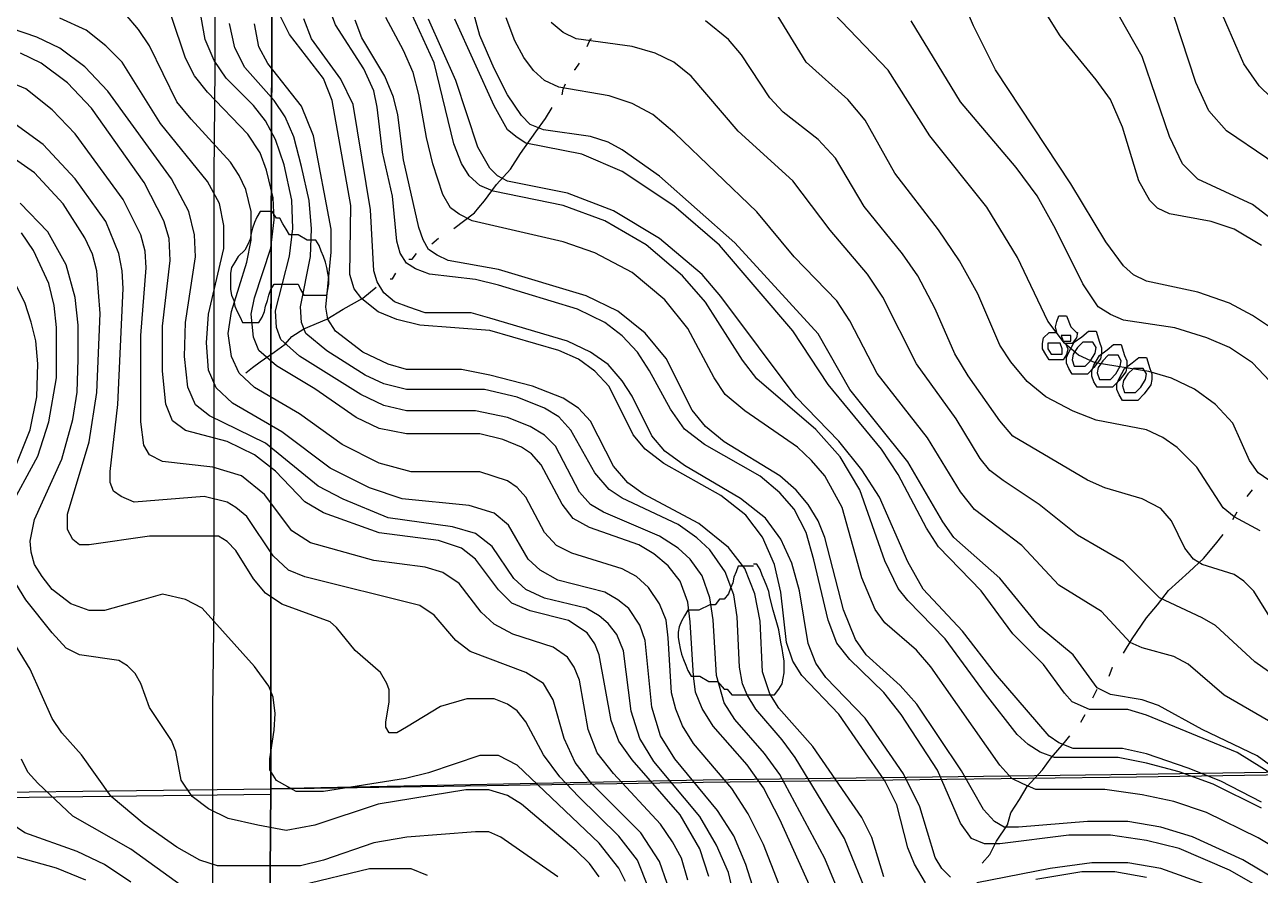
# Model space of a CAD drawing. Extents: x -0.49 to 6.91, y -0.57 to 8.11.
# Drawn here: x 0.709 to 1.304, y 0.569 to 0.978 of the extents above; entities that cross this region are included whole.
import ezdxf

# ---------------------------------------------------------------- set-up
doc = ezdxf.new("R2010")
doc.units = 0
for name, color, linetype in [('Elevations', 7, 'CONTINUOUS'), ('Grid', 7, 'CONTINUOUS'), ('topo', 7, 'CONTINUOUS'), ('topo_grid', 7, 'CONTINUOUS'), ('water', 7, 'CONTINUOUS'), ('white', 7, 'CONTINUOUS')]:
    doc.layers.add(name, color=color, linetype=linetype)

msp = doc.modelspace()

# ---------------------------------------------------------------- linework, layer by layer
at = {"layer": 'Elevations', "color": 1}
for points in [[(1.213052, 0.832746), (1.215687, 0.8301), (1.216214, 0.8301), (1.215687, 0.827454), (1.213578, 0.824808), (1.211996, 0.824808), (1.210414, 0.824808), (1.21147, 0.822162), (1.210943, 0.819516), (1.209361, 0.816871), (1.207779, 0.816871), (1.205143, 0.816871), (1.202508, 0.816871), (1.200926, 0.819516), (1.199344, 0.822162), (1.199344, 0.824808), (1.199873, 0.827454), (1.202508, 0.8301), (1.20409, 0.8301), (1.206199, 0.8301), (1.205673, 0.832746), (1.206199, 0.835391), (1.207252, 0.838037), (1.208834, 0.838037), (1.210943, 0.838037)], [(1.208306, 0.828539), (1.209362, 0.825893), (1.21147, 0.825893), (1.213053, 0.825893), (1.213053, 0.828539), (1.211997, 0.828539), (1.209888, 0.828539)], [(1.22676, 0.825364), (1.227813, 0.822718), (1.227813, 0.820072), (1.227286, 0.817426), (1.224123, 0.813193), (1.220959, 0.810018), (1.21727, 0.810018), (1.213578, 0.810018), (1.211996, 0.812664), (1.210943, 0.81531), (1.210943, 0.817955), (1.211996, 0.820601), (1.214631, 0.825364), (1.218322, 0.82801), (1.221485, 0.830655), (1.225176, 0.830655)], [(1.203561, 0.819569), (1.205143, 0.819569), (1.206725, 0.819569), (1.207778, 0.819569), (1.208834, 0.819569), (1.208834, 0.822215), (1.207778, 0.824861), (1.204616, 0.824861), (1.203034, 0.824861), (1.201978, 0.824861), (1.201978, 0.822215)], [(1.214633, 0.813775), (1.217271, 0.813775), (1.219906, 0.813775), (1.222541, 0.816421), (1.22465, 0.820125), (1.225177, 0.822771), (1.223594, 0.825417), (1.221486, 0.825417), (1.21885, 0.825417), (1.216215, 0.822771), (1.214107, 0.819596), (1.21358, 0.81695)], [(1.238887, 0.81904), (1.23994, 0.816394), (1.23994, 0.813749), (1.239414, 0.811103), (1.23625, 0.806869), (1.233087, 0.803694), (1.229396, 0.803694), (1.225706, 0.803694), (1.224124, 0.80634), (1.223068, 0.808986), (1.223068, 0.811632), (1.224124, 0.814278), (1.226759, 0.81904), (1.23045, 0.821686), (1.233613, 0.824332), (1.237304, 0.824332)], [(1.22676, 0.807451), (1.229395, 0.807451), (1.23203, 0.807451), (1.234668, 0.810097), (1.236777, 0.813801), (1.237304, 0.816447), (1.235721, 0.819093), (1.233613, 0.819093), (1.230977, 0.819093), (1.228342, 0.816447), (1.226233, 0.813272), (1.225707, 0.810626)], [(1.251013, 0.812717), (1.252069, 0.810071), (1.252069, 0.807425), (1.251542, 0.804779), (1.248378, 0.800546), (1.245215, 0.797371), (1.241524, 0.797371), (1.237833, 0.797371), (1.236251, 0.800017), (1.235198, 0.802663), (1.235198, 0.805308), (1.236251, 0.807954), (1.238889, 0.812717), (1.242579, 0.815363), (1.245742, 0.818008), (1.249434, 0.818008)], [(1.238887, 0.801128), (1.241522, 0.801128), (1.244158, 0.801128), (1.246793, 0.803774), (1.248902, 0.807478), (1.249428, 0.810124), (1.247846, 0.81277), (1.245737, 0.81277), (1.243102, 0.81277), (1.240464, 0.810124), (1.238355, 0.806949), (1.237829, 0.804303)]]:
    msp.add_lwpolyline(points, close=True, dxfattribs=at)
at = {"layer": 'Grid', "color": 1}
msp.add_lwpolyline([(0.827627, 0.610258), (0.827627, 0.817982), (0.828154, 1.026262), (0.82868, 1.233986), (0.82868, 1.442266), (1.036419, 1.444912), (1.244158, 1.447558), (1.451897, 1.450204), (1.659636, 1.45285), (1.660163, 1.245654), (1.660689, 1.038433), (1.661216, 0.830708), (1.661742, 0.623487), (1.452949, 0.620312), (1.244682, 0.617137), (1.035889, 0.614491)], close=True, dxfattribs=at)
for points in [[(0.006687, 1.43962), (0.207044, 1.43962), (0.414256, 1.43962), (0.621468, 1.43962), (0.828679, 1.43962), (0.828679, 1.23134), (0.828152, 1.023616), (0.827626, 0.815363), (0.827626, 0.607612), (0.620414, 0.604966), (0.41373, 0.604966), (0.207045, 0.60232), (0.006688, 0.60232)], [(0.823408, 0.000763), (0.82499, 0.139961), (0.825517, 0.348743), (0.827625, 0.610258), (1.035891, 0.613433), (1.244685, 0.616078), (1.452951, 0.619253), (1.661744, 0.622428), (1.665435, 0.414175), (1.669653, 0.20645), (1.671241, 0.000816)], [(0.006687, 0.604992), (0.207044, 0.604992), (0.413729, 0.607638), (0.620413, 0.607638), (0.827625, 0.610284), (0.825516, 0.34877), (0.82499, 0.139987), (0.823407, 0.00079)]]:
    msp.add_lwpolyline(points, dxfattribs=at)
at = {"layer": 'topo', "color": 2}
for points in [[(1.311648, 0.830894), (1.300576, 0.838302), (1.289504, 0.844123), (1.274213, 0.849414), (1.249433, 0.854706), (1.243106, 0.857881), (1.238361, 0.862114), (1.22992, 0.873756), (1.213049, 0.901696), (1.176669, 0.956544), (1.166124, 0.977711), (1.145561, 1.02568)], [(1.104437, 0.552816), (1.09442, 0.576629), (1.072803, 0.617216), (1.06542, 0.62727), (1.051185, 0.643674), (1.045912, 0.651612), (1.042222, 0.664841), (1.040639, 0.691723), (1.039057, 0.702306), (1.035366, 0.712889), (1.029566, 0.720827), (1.023767, 0.726119), (1.014804, 0.731939), (0.987914, 0.743581), (0.981587, 0.747285), (0.976315, 0.753106), (0.964715, 0.775331), (0.959443, 0.780623), (0.952589, 0.784856), (0.941517, 0.789089), (0.926222, 0.792264), (0.91515, 0.792264), (0.893006, 0.792264), (0.881933, 0.79491), (0.870861, 0.800202), (0.841335, 0.818723), (0.832372, 0.82666), (0.830263, 0.832481), (0.829737, 0.840419), (0.836591, 0.866877), (0.838173, 0.880106), (0.837646, 0.893864), (0.833956, 0.910798), (0.829739, 0.922969), (0.824993, 0.931964), (0.819194, 0.939373), (0.806012, 0.952602), (0.800213, 0.961069), (0.795994, 0.971123), (0.790722, 1.000121)], [(1.304795, 0.600944), (1.281597, 0.612586), (1.265252, 0.618407), (1.249435, 0.62264), (1.235726, 0.625286), (1.205142, 0.625286), (1.198287, 0.627932), (1.192488, 0.631636), (1.187215, 0.636398), (1.171925, 0.655978), (1.152417, 0.682436), (1.134491, 0.700957), (1.129746, 0.706778), (1.123419, 0.720007), (1.111292, 0.754297), (1.101802, 0.770172), (1.090202, 0.783401), (1.061731, 0.807743), (1.054877, 0.816738), (1.036946, 0.844705), (1.025874, 0.857405), (1.008475, 0.872221), (0.988439, 0.883863), (0.968404, 0.891271), (0.93466, 0.898151), (0.928333, 0.900796), (0.923061, 0.905559), (0.91937, 0.91138), (0.91568, 0.920905), (0.906189, 0.959931), (0.890372, 0.994724)], [(1.391792, 0.994829), (1.383884, 0.973663), (1.381775, 0.963079), (1.380719, 0.947204), (1.382828, 0.933446), (1.385992, 0.921804), (1.394955, 0.898521), (1.397064, 0.890584), (1.396537, 0.884234), (1.395482, 0.884234), (1.393373, 0.884234), (1.362793, 0.8927), (1.351721, 0.898521), (1.333267, 0.917042), (1.315341, 0.937679), (1.303741, 0.948792), (1.29636, 0.959375), (1.278961, 0.99946)], [(1.320616, 0.876349), (1.300581, 0.891695), (1.274219, 0.903866), (1.266837, 0.911274), (1.26051, 0.924503), (1.247329, 0.963), (1.232562, 0.988929)], [(1.401811, 0.987342), (1.394957, 0.966175), (1.392848, 0.955592), (1.392848, 0.941833), (1.396011, 0.928604), (1.411829, 0.891166), (1.427651, 0.843197), (1.428704, 0.835259), (1.428704, 0.827322), (1.427122, 0.819384), (1.424487, 0.816209), (1.422378, 0.816209), (1.41816, 0.819913), (1.402338, 0.840551), (1.391266, 0.851663), (1.379667, 0.859601), (1.360159, 0.867538), (1.351723, 0.87283), (1.319561, 0.903945), (1.307434, 0.913999), (1.287926, 0.927228), (1.27949, 0.936753), (1.273163, 0.950512), (1.259455, 0.992686)], [(1.083349, 0.536042), (1.064896, 0.583482), (1.057514, 0.598298), (1.049606, 0.610469), (1.031152, 0.632165), (1.02588, 0.640632), (1.022716, 0.648569), (1.020608, 0.656507), (1.019026, 0.682965), (1.01797, 0.691432), (1.014807, 0.699369), (1.009534, 0.707307), (1.003735, 0.712598), (0.996881, 0.716303), (0.972627, 0.723711), (0.965246, 0.727415), (0.959446, 0.733765), (0.950483, 0.750698), (0.946265, 0.755461), (0.94152, 0.758636), (0.928339, 0.762869), (0.895118, 0.762869), (0.879828, 0.767103), (0.861901, 0.776098), (0.841339, 0.790915), (0.819722, 0.803615), (0.81234, 0.810494), (0.80865, 0.818432), (0.807068, 0.829544), (0.80865, 0.840128), (0.816031, 0.86394), (0.81814, 0.874523), (0.81814, 0.888282), (0.815504, 0.898865), (0.81234, 0.905744), (0.808122, 0.912094), (0.789142, 0.932732), (0.782287, 0.941198), (0.769106, 0.968106), (0.763834, 0.976044), (0.757507, 0.983452)], [(1.094415, 0.547445), (1.072798, 0.595441), (1.064889, 0.610787), (1.056981, 0.621899), (1.040636, 0.64042), (1.035364, 0.648887), (1.0322, 0.656824), (1.031147, 0.664762), (1.029565, 0.690691), (1.028509, 0.700216), (1.024819, 0.71027), (1.019019, 0.717678), (1.012165, 0.723499), (1.004783, 0.727733), (0.981057, 0.736199), (0.973149, 0.740433), (0.967876, 0.747312), (0.957859, 0.766362), (0.953113, 0.771653), (0.948368, 0.774828), (0.939405, 0.778533), (0.928329, 0.781178), (0.917256, 0.781178), (0.893003, 0.781178), (0.879822, 0.783824), (0.86875, 0.789116), (0.848714, 0.802874), (0.830261, 0.813987), (0.821825, 0.821395), (0.81919, 0.827745), (0.818134, 0.838858), (0.819716, 0.846795), (0.827625, 0.870608), (0.829208, 0.884366), (0.828681, 0.894949), (0.825518, 0.908178), (0.822354, 0.916645), (0.816555, 0.925641), (0.797047, 0.945749), (0.79072, 0.953687), (0.786502, 0.962153), (0.779647, 0.982262)], [(1.142927, 0.564934), (1.137654, 0.57393), (1.134491, 0.581868), (1.129218, 0.602505), (1.123419, 0.614147), (1.101274, 0.646294), (1.083348, 0.664815), (1.07913, 0.671694), (1.075967, 0.68069), (1.073332, 0.705031), (1.070168, 0.71826), (1.064368, 0.73149), (1.05646, 0.742073), (1.044333, 0.751598), (1.016912, 0.766944), (1.007949, 0.773823), (1.002149, 0.780702), (0.99055, 0.803985), (0.983695, 0.811394), (0.975787, 0.817215), (0.966296, 0.821448), (0.93308, 0.830973), (0.899336, 0.833619), (0.888264, 0.836265), (0.879301, 0.839969), (0.871392, 0.846319), (0.867702, 0.851081), (0.865593, 0.85796), (0.86612, 0.891192), (0.857156, 0.941807), (0.852938, 0.95239), (0.836588, 0.973557), (0.831317, 0.98414)], [(1.31376, 0.557261), (1.289503, 0.57102), (1.26525, 0.581603), (1.249433, 0.585307), (1.232034, 0.587953), (1.211999, 0.587953), (1.178781, 0.58372), (1.171401, 0.58372), (1.165074, 0.586366), (1.159801, 0.593774), (1.148728, 0.619174), (1.131329, 0.646056), (1.122894, 0.656639), (1.106545, 0.672514), (1.100218, 0.680451), (1.096, 0.691564), (1.089146, 0.720562), (1.085455, 0.733791), (1.079656, 0.744904), (1.0728, 0.752841), (1.063311, 0.760779), (1.036421, 0.776125), (1.02693, 0.783533), (1.020077, 0.793058), (1.010059, 0.811579), (1.004259, 0.820575), (0.996878, 0.828512), (0.988442, 0.834862), (0.975261, 0.841212), (0.937299, 0.852854), (0.926227, 0.8555), (0.904079, 0.858146), (0.897224, 0.860791), (0.893006, 0.863437), (0.889843, 0.8682), (0.88826, 0.874021), (0.886152, 0.895716), (0.881407, 0.916883), (0.878771, 0.938579), (0.877189, 0.946516), (0.872444, 0.9571), (0.858735, 0.978266), (0.855572, 0.986733)], [(1.333267, 0.603855), (1.302687, 0.62608), (1.276321, 0.63878), (1.255231, 0.650421), (1.247322, 0.653067), (1.232032, 0.655713), (1.225705, 0.658888), (1.214106, 0.674763), (1.198288, 0.687992), (1.17878, 0.711805), (1.156636, 0.731384), (1.151364, 0.738792), (1.134492, 0.76779), (1.106543, 0.802583), (1.091253, 0.829465), (1.051182, 0.873227), (1.014803, 0.9054), (0.996876, 0.9181), (0.990022, 0.921804), (0.981586, 0.92445), (0.958915, 0.927625), (0.952588, 0.930271), (0.94837, 0.934504), (0.941515, 0.944559), (0.935189, 0.957259), (0.92833, 0.973134), (0.925171, 0.984246)], [(1.304273, 0.734453), (1.291619, 0.741332), (1.286347, 0.745565), (1.273693, 0.765145), (1.264202, 0.77467), (1.257348, 0.779432), (1.249439, 0.783136), (1.225186, 0.787899), (1.214114, 0.792132), (1.200933, 0.799011), (1.19197, 0.80642), (1.184061, 0.815945), (1.178784, 0.823882), (1.168239, 0.848753), (1.159276, 0.864628), (1.149258, 0.879445), (1.128169, 0.906855), (1.113933, 0.932255), (1.105497, 0.94231), (1.085462, 0.960301), (1.070172, 0.985172)], [(1.328526, 0.745063), (1.303218, 0.762525), (1.299, 0.768346), (1.291091, 0.786338), (1.282655, 0.795334), (1.272638, 0.802742), (1.261566, 0.808034), (1.250494, 0.811209), (1.224658, 0.815442), (1.216745, 0.819146), (1.209891, 0.824967), (1.201982, 0.83555), (1.18722, 0.866136), (1.172457, 0.890478), (1.14504, 0.924741), (1.125005, 0.956385), (1.098642, 0.983796)], [(1.304799, 0.871878), (1.291618, 0.879815), (1.280545, 0.883519), (1.26051, 0.887223), (1.25471, 0.889869), (1.25102, 0.893573), (1.245747, 0.903098), (1.237839, 0.929028), (1.232039, 0.942257), (1.225185, 0.951782), (1.207781, 0.972948), (1.201981, 0.982473)], [(1.055403, 0.538264), (1.048021, 0.569909), (1.042222, 0.583138), (1.034312, 0.596896), (1.012165, 0.623354), (1.00531, 0.634467), (1.001092, 0.647696), (0.997401, 0.676694), (0.994237, 0.684632), (0.99002, 0.689924), (0.985802, 0.693628), (0.979475, 0.697332), (0.959439, 0.702094), (0.950476, 0.706328), (0.944677, 0.711619), (0.934132, 0.726965), (0.926223, 0.733315), (0.91515, 0.73649), (0.884044, 0.740724), (0.862427, 0.749719), (0.850299, 0.756069), (0.824988, 0.776707), (0.798098, 0.789936), (0.791244, 0.795228), (0.787553, 0.803694), (0.785971, 0.818511), (0.786498, 0.834915), (0.791243, 0.866559), (0.790716, 0.877143), (0.788081, 0.888255), (0.779645, 0.90413), (0.749065, 0.946331), (0.737993, 0.957973), (0.725866, 0.966969), (0.714794, 0.97226), (0.702667, 0.976494)], [(1.068061, 0.536968), (1.056457, 0.573851), (1.050657, 0.587609), (1.042749, 0.59978), (1.022186, 0.624651), (1.015332, 0.635763), (1.011114, 0.649522), (1.007951, 0.681695), (1.005313, 0.689103), (1.000041, 0.697041), (0.994768, 0.701274), (0.988441, 0.704978), (0.96577, 0.710799), (0.957334, 0.715562), (0.951534, 0.720853), (0.942044, 0.737258), (0.93519, 0.743078), (0.923063, 0.746783), (0.890901, 0.749958), (0.875079, 0.755249), (0.856099, 0.764774), (0.8329, 0.782237), (0.809174, 0.795995), (0.801265, 0.803403), (0.797574, 0.81187), (0.796521, 0.825099), (0.797574, 0.838858), (0.804956, 0.870502), (0.804956, 0.881614), (0.802847, 0.892198), (0.797048, 0.902781), (0.774376, 0.930721), (0.755922, 0.960248), (0.748013, 0.968186), (0.738523, 0.975594), (0.725869, 0.981415)], [(1.116035, 0.556865), (1.103909, 0.586392), (1.080183, 0.625392), (1.073856, 0.633858), (1.061202, 0.648675), (1.056984, 0.655554), (1.054875, 0.660846), (1.053293, 0.668783), (1.05224, 0.693125), (1.050658, 0.703708), (1.04644, 0.714821), (1.039058, 0.725404), (1.032732, 0.731225), (1.023768, 0.737575), (0.996879, 0.750275), (0.990552, 0.754508), (0.983698, 0.762446), (0.972098, 0.783083), (0.966299, 0.789433), (0.95944, 0.793667), (0.946259, 0.798958), (0.930442, 0.802663), (0.915152, 0.802663), (0.893007, 0.802663), (0.881935, 0.805308), (0.872972, 0.809542), (0.854518, 0.821183), (0.844501, 0.82965), (0.842392, 0.834942), (0.841866, 0.84235), (0.846611, 0.866692), (0.847137, 0.879921), (0.846081, 0.893679), (0.842392, 0.910083), (0.838701, 0.924371), (0.834483, 0.933896), (0.829211, 0.941833), (0.814975, 0.957708), (0.81023, 0.967233), (0.807592, 0.978875)], [(1.12289, 0.567818), (1.11709, 0.586868), (1.112345, 0.596393), (1.088619, 0.630657), (1.072274, 0.649178), (1.068056, 0.656057), (1.064366, 0.66664), (1.06331, 0.690982), (1.060675, 0.704211), (1.05593, 0.716382), (1.048021, 0.726436), (1.033785, 0.738078), (1.006896, 0.752365), (0.999514, 0.757657), (0.99266, 0.765594), (0.981584, 0.78729), (0.975784, 0.79364), (0.968402, 0.798403), (0.95364, 0.804224), (0.933077, 0.809515), (0.919369, 0.812161), (0.893006, 0.812161), (0.884043, 0.814807), (0.871917, 0.820628), (0.858735, 0.830682), (0.855045, 0.836503), (0.85399, 0.842324), (0.856625, 0.868782), (0.856625, 0.879894), (0.84819, 0.924715), (0.84239, 0.939002), (0.826045, 0.95964), (0.821827, 0.967577), (0.819718, 0.97869)], [(1.155052, 0.567686), (1.150834, 0.571919), (1.147671, 0.577211), (1.140289, 0.601553), (1.132381, 0.617428), (1.113927, 0.644309), (1.094946, 0.663889), (1.090201, 0.670768), (1.08651, 0.680293), (1.082288, 0.705693), (1.078597, 0.718922), (1.073325, 0.730564), (1.065943, 0.740618), (1.053817, 0.750143), (1.026927, 0.766018), (1.017437, 0.772897), (1.01111, 0.780305), (1.001619, 0.799355), (0.996874, 0.806764), (0.99002, 0.814701), (0.981584, 0.820522), (0.970512, 0.825814), (0.933077, 0.836926), (0.924114, 0.839572), (0.90197, 0.839572), (0.894057, 0.842218), (0.887203, 0.844864), (0.88193, 0.849097), (0.878767, 0.854389), (0.877185, 0.85968), (0.875603, 0.889208), (0.867167, 0.939823), (0.861368, 0.951993), (0.847132, 0.971573), (0.843441, 0.981098)], [(1.321671, 0.560648), (1.295836, 0.575994), (1.271583, 0.587106), (1.256293, 0.591869), (1.240476, 0.594515), (1.220968, 0.594515), (1.187751, 0.591869), (1.180897, 0.591869), (1.176152, 0.594515), (1.170879, 0.600336), (1.160335, 0.618856), (1.138717, 0.65103), (1.130809, 0.660026), (1.11446, 0.674842), (1.109187, 0.682251), (1.103388, 0.696538), (1.094424, 0.731331), (1.091261, 0.739268), (1.086516, 0.747206), (1.080716, 0.754085), (1.072807, 0.760964), (1.045918, 0.777368), (1.036955, 0.784777), (1.030628, 0.792714), (1.017974, 0.817585), (1.007956, 0.829756), (0.994775, 0.840339), (0.979485, 0.847748), (0.937301, 0.860448), (0.913048, 0.864681), (0.907775, 0.867327), (0.903557, 0.869973), (0.900922, 0.874735), (0.898813, 0.880556), (0.891432, 0.913232), (0.888794, 0.934928), (0.886685, 0.943394), (0.882468, 0.953449), (0.871395, 0.971969), (0.868232, 0.980436)], [(1.331155, 0.569776), (1.303211, 0.58671), (1.27843, 0.59888), (1.262613, 0.604172), (1.247323, 0.607347), (1.229397, 0.609993), (1.19618, 0.609993), (1.189853, 0.612639), (1.184581, 0.615285), (1.178781, 0.621635), (1.14556, 0.669074), (1.138706, 0.677012), (1.123416, 0.690241), (1.118671, 0.696591), (1.112344, 0.711937), (1.102853, 0.745698), (1.094418, 0.761044), (1.088091, 0.768452), (1.081236, 0.774802), (1.055929, 0.792264), (1.046438, 0.800202), (1.041166, 0.808139), (1.028512, 0.831952), (1.01744, 0.84571), (1.001622, 0.858939), (0.983696, 0.868464), (0.968402, 0.873756), (0.92464, 0.88381), (0.918313, 0.886985), (0.914095, 0.89016), (0.910405, 0.89651), (0.905659, 0.911327), (0.902496, 0.924027), (0.898805, 0.944664), (0.89617, 0.955248), (0.891425, 0.965831), (0.882989, 0.981706)], [(1.304794, 0.603828), (1.285286, 0.613882), (1.269469, 0.620232), (1.249433, 0.627111), (1.237829, 0.629757), (1.214103, 0.629757), (1.207249, 0.632403), (1.202504, 0.635578), (1.176669, 0.665635), (1.160852, 0.686272), (1.141871, 0.706381), (1.134489, 0.71961), (1.120781, 0.750698), (1.112345, 0.763928), (1.101273, 0.777686), (1.08071, 0.798853), (1.044326, 0.847351), (1.035363, 0.857934), (1.0148, 0.875396), (0.992656, 0.888626), (0.970512, 0.897092), (0.941513, 0.902913), (0.936768, 0.905559), (0.933077, 0.909263), (0.927278, 0.919317), (0.916733, 0.951491), (0.903552, 0.981018)], [(1.355939, 0.5888), (1.293197, 0.627826), (1.249432, 0.645818), (1.240468, 0.648463), (1.222015, 0.648463), (1.213579, 0.652168), (1.209888, 0.656401), (1.199871, 0.670159), (1.185108, 0.684976), (1.169817, 0.705613), (1.149255, 0.72678), (1.143455, 0.735776), (1.129747, 0.761705), (1.121838, 0.773876), (1.096003, 0.804991), (1.079127, 0.83092), (1.043802, 0.872063), (1.021657, 0.891113), (0.996877, 0.907517), (0.977369, 0.915984), (0.950479, 0.921275), (0.946261, 0.923921), (0.941516, 0.927625), (0.935189, 0.939267), (0.916208, 0.980939)], [(1.314278, 0.639547), (1.286861, 0.655422), (1.269462, 0.670239), (1.262608, 0.673943), (1.247318, 0.678176), (1.241518, 0.680822), (1.22781, 0.695639), (1.207247, 0.708339), (1.189321, 0.727389), (1.16665, 0.744851), (1.159795, 0.753318), (1.143974, 0.779247), (1.11972, 0.810335), (1.106539, 0.835735), (1.100212, 0.84526), (1.07965, 0.866427), (1.061723, 0.888123), (1.02218, 0.926064), (1.011635, 0.93506), (1.001617, 0.940352), (0.990545, 0.944056), (0.966288, 0.948289), (0.959433, 0.951464), (0.954161, 0.956227), (0.949416, 0.962577), (0.945198, 0.970514), (0.94098, 0.981627)], [(1.329044, 0.651929), (1.301627, 0.671509), (1.282646, 0.688971), (1.276319, 0.692675), (1.255756, 0.7022), (1.238357, 0.719663), (1.216213, 0.732363), (1.19776, 0.747179), (1.180356, 0.758821), (1.174029, 0.763584), (1.169284, 0.769404), (1.157685, 0.788454), (1.138704, 0.814913), (1.122359, 0.847086), (1.114978, 0.858199), (1.097051, 0.879365), (1.079125, 0.903178), (1.052763, 0.92699), (1.030091, 0.953449), (1.021655, 0.960328), (1.012688, 0.964561), (1.001616, 0.967736), (0.974726, 0.97144), (0.968399, 0.974615), (0.962599, 0.979378)], [(1.310589, 0.690188), (1.301099, 0.705534), (1.296354, 0.710296), (1.291608, 0.713471), (1.276318, 0.718234), (1.2721, 0.72088), (1.267882, 0.726171), (1.261555, 0.739401), (1.256283, 0.745221), (1.24732, 0.749984), (1.229389, 0.755276), (1.220953, 0.75898), (1.1851, 0.780146), (1.178774, 0.787555), (1.163483, 0.809251), (1.157156, 0.819834), (1.147666, 0.84153), (1.13923, 0.857405), (1.131849, 0.867988), (1.113395, 0.890742), (1.099687, 0.914026), (1.091251, 0.923021), (1.074379, 0.936251), (1.068052, 0.94313), (1.054344, 0.963767), (1.048017, 0.971176), (1.03694, 0.980171)], [(1.31165, 0.803747), (1.300578, 0.815389), (1.289506, 0.822797), (1.278434, 0.82756), (1.263143, 0.832322), (1.238363, 0.836026), (1.232036, 0.838672), (1.226236, 0.842376), (1.21885, 0.853489), (1.205669, 0.879947), (1.196706, 0.895822), (1.186688, 0.909581), (1.159799, 0.941225), (1.136073, 0.980224)], [(1.038531, 0.568083), (1.034313, 0.581312), (1.024822, 0.597716), (1.001619, 0.624175), (0.995292, 0.63317), (0.991601, 0.643225), (0.985802, 0.674869), (0.983693, 0.68016), (0.980002, 0.685452), (0.971039, 0.691273), (0.952585, 0.696035), (0.943622, 0.69974), (0.937295, 0.70609), (0.926223, 0.720906), (0.919369, 0.726198), (0.908297, 0.729902), (0.879826, 0.733606), (0.852936, 0.743131), (0.843973, 0.748423), (0.829737, 0.76324), (0.819715, 0.771177), (0.806534, 0.777527), (0.786499, 0.782819), (0.780172, 0.787581), (0.777008, 0.795519), (0.775426, 0.811394), (0.775426, 0.83309), (0.779116, 0.864734), (0.778589, 0.875317), (0.775954, 0.883784), (0.766464, 0.902305), (0.741156, 0.938156), (0.729557, 0.950326), (0.716903, 0.959851), (0.706885, 0.964614)], [(1.028513, 0.566284), (1.02535, 0.576867), (1.021132, 0.584805), (1.015332, 0.593271), (0.992656, 0.617613), (0.984747, 0.627667), (0.980529, 0.63878), (0.976311, 0.662592), (0.973676, 0.668942), (0.970513, 0.673705), (0.963658, 0.678467), (0.94415, 0.684817), (0.935187, 0.68958), (0.92886, 0.6954), (0.918315, 0.709159), (0.910407, 0.71445), (0.901971, 0.717096), (0.87719, 0.720271), (0.84661, 0.728738), (0.837647, 0.734559), (0.824466, 0.752021), (0.813389, 0.761017), (0.799681, 0.76525), (0.775428, 0.767896), (0.769101, 0.771071), (0.766463, 0.775834), (0.764883, 0.786946), (0.764883, 0.828592), (0.767519, 0.861268), (0.766992, 0.869205), (0.764883, 0.877143), (0.756447, 0.894076), (0.733248, 0.92572), (0.722176, 0.937362), (0.709522, 0.947416), (0.691596, 0.954824)], [(1.018494, 0.564723), (1.014803, 0.575306), (1.00584, 0.589064), (0.982114, 0.612877), (0.974201, 0.622931), (0.968928, 0.634573), (0.963656, 0.653094), (0.958911, 0.661031), (0.950475, 0.666323), (0.923585, 0.676377), (0.916731, 0.681669), (0.906186, 0.693839), (0.899332, 0.698602), (0.843971, 0.71236), (0.836062, 0.715535), (0.828681, 0.722414), (0.816027, 0.741464), (0.810755, 0.745698), (0.806537, 0.748344), (0.79546, 0.750989), (0.761716, 0.748344), (0.755389, 0.750989), (0.751699, 0.753635), (0.750117, 0.757869), (0.750117, 0.76316), (0.753808, 0.795334), (0.756443, 0.851214), (0.755916, 0.85968), (0.754334, 0.868147), (0.748007, 0.883493), (0.733244, 0.90413), (0.717954, 0.920534), (0.702664, 0.931647)], [(1.009534, 0.562633), (1.004262, 0.575862), (0.995298, 0.587503), (0.975786, 0.606553), (0.966823, 0.616078), (0.958914, 0.626662), (0.950478, 0.642537), (0.94626, 0.647828), (0.941515, 0.651003), (0.935188, 0.653649), (0.922005, 0.653649), (0.909351, 0.649945), (0.893006, 0.639891), (0.888261, 0.637245), (0.884571, 0.637245), (0.882989, 0.639891), (0.882989, 0.642537), (0.884571, 0.652062), (0.884571, 0.657883), (0.883515, 0.661058), (0.880352, 0.666349), (0.868225, 0.676933), (0.859262, 0.688045), (0.856098, 0.690691), (0.8329, 0.699158), (0.824991, 0.704449), (0.819191, 0.711328), (0.810755, 0.725087), (0.806537, 0.72932), (0.802319, 0.731966), (0.797575, 0.731966), (0.7691, 0.731966), (0.740101, 0.727733), (0.735356, 0.727733), (0.732192, 0.730378), (0.729557, 0.735141), (0.729557, 0.742549), (0.740102, 0.777368), (0.743793, 0.801181), (0.745375, 0.839149), (0.743793, 0.859786), (0.741684, 0.867724), (0.737993, 0.875661), (0.727448, 0.892065), (0.71374, 0.906882), (0.696341, 0.919053)], [(0.998462, 0.565649), (0.995299, 0.571999), (0.985808, 0.58417), (0.94626, 0.621608), (0.937297, 0.626371), (0.928334, 0.626371), (0.903553, 0.617904), (0.892481, 0.615258), (0.852938, 0.608908), (0.846081, 0.608908), (0.839754, 0.608908), (0.830263, 0.6142), (0.8271, 0.619491), (0.8271, 0.624783), (0.829209, 0.638541), (0.829735, 0.646479), (0.828679, 0.654416), (0.826571, 0.659708), (0.819717, 0.669233), (0.794409, 0.6972), (0.786501, 0.701433), (0.775429, 0.704079), (0.766461, 0.701433), (0.74748, 0.696141), (0.7401, 0.696141), (0.731137, 0.699316), (0.722174, 0.706195), (0.717428, 0.712545), (0.713738, 0.718366), (0.712156, 0.724187), (0.711629, 0.729479), (0.713738, 0.740062), (0.726919, 0.76906), (0.732191, 0.78811), (0.7343, 0.80134), (0.734826, 0.817215), (0.734826, 0.833619), (0.733244, 0.846848), (0.729026, 0.862723), (0.720063, 0.878598), (0.706882, 0.892356)], [(0.701082, 0.74411), (0.715317, 0.770569), (0.72059, 0.786973), (0.72428, 0.808139), (0.72428, 0.832481), (0.723227, 0.843064), (0.720591, 0.853648), (0.71321, 0.869523), (0.70741, 0.877989)], [(0.704252, 0.764642), (0.711634, 0.783163), (0.714797, 0.799038), (0.715324, 0.814913), (0.714271, 0.826025), (0.712162, 0.835021), (0.708998, 0.844546), (0.70478, 0.853013)], [(0.985804, 0.567898), (0.981059, 0.574248), (0.974732, 0.580598), (0.948369, 0.602823), (0.941515, 0.607056), (0.932552, 0.609702), (0.921476, 0.609702), (0.879297, 0.602823), (0.848717, 0.592769), (0.835008, 0.590123), (0.8213, 0.592769), (0.807064, 0.595944), (0.797574, 0.600706), (0.789665, 0.606527), (0.784393, 0.614464), (0.781755, 0.628223), (0.779646, 0.633514), (0.769101, 0.649389), (0.764883, 0.661031), (0.762246, 0.665794), (0.758556, 0.669498), (0.754338, 0.672144), (0.735352, 0.674789), (0.729026, 0.677964), (0.722171, 0.685373), (0.709517, 0.701248), (0.704772, 0.709185)], [(0.965771, 0.567898), (0.938354, 0.586948), (0.932555, 0.589594), (0.926228, 0.589594), (0.893011, 0.586948), (0.87719, 0.584302), (0.852936, 0.575835), (0.841864, 0.573189), (0.826574, 0.573189), (0.801794, 0.573189), (0.793358, 0.575835), (0.782286, 0.582185), (0.766468, 0.593298), (0.750651, 0.606527), (0.736415, 0.626635), (0.726925, 0.637219), (0.72218, 0.644098), (0.711635, 0.66791), (0.69529, 0.694369)], [(0.784391, 0.563717), (0.760137, 0.58118), (0.732193, 0.597055), (0.715322, 0.61293), (0.710576, 0.618221), (0.707413, 0.624571)], [(0.760139, 0.565278), (0.747485, 0.573745), (0.734304, 0.580095), (0.708996, 0.589091), (0.698978, 0.59597)], [(0.738519, 0.566231), (0.724283, 0.572052), (0.699503, 0.578931)], [(0.903025, 0.56848), (0.895116, 0.571655), (0.887208, 0.571655), (0.875081, 0.571655), (0.84186, 0.563717)], [(1.278432, 0.563982), (1.256283, 0.571919), (1.240466, 0.574565), (1.223067, 0.574565), (1.203031, 0.571919), (1.167706, 0.56504)], [(1.249438, 0.56758), (1.234148, 0.570226), (1.218327, 0.570226), (1.196179, 0.566522)]]:
    msp.add_lwpolyline(points, dxfattribs=at)
at = {"layer": 'topo_grid', "color": 7}
msp.add_lwpolyline([(0.798627, 0.031878), (0.798627, 0.082493), (0.799154, 0.134166), (0.799154, 0.18531), (0.799154, 0.236957), (0.799154, 0.288101), (0.799154, 0.339774), (0.79968, 0.391447), (0.79968, 0.442591), (0.79968, 0.494264), (0.79968, 0.545408), (0.79968, 0.597081), (0.79968, 0.648754), (0.800209, 0.699898), (0.800209, 0.751571), (0.800209, 0.802715), (0.800209, 0.854389), (0.800209, 0.906035), (0.800736, 0.957179), (0.800736, 1.008852)], dxfattribs=at)
at = {"layer": 'water', "color": 4}
for points in [[(0.980004, 0.967736), (0.981586, 0.97144), (0.982113, 0.97144)], [(0.973677, 0.95665), (0.974204, 0.95665), (0.976312, 0.959825)], [(0.967877, 0.944532), (0.968404, 0.947178), (0.969459, 0.949824)], [(0.915678, 0.880212), (0.925696, 0.88762), (0.927805, 0.890266), (0.93044, 0.893441), (0.93624, 0.901379), (0.943094, 0.908787), (0.947839, 0.916195), (0.955221, 0.926779), (0.959966, 0.933129), (0.963129, 0.93842)], [(0.905133, 0.87283), (0.908297, 0.875476), (0.908297, 0.875476)], [(0.894061, 0.865448), (0.895643, 0.865448), (0.897752, 0.868094)], [(0.885098, 0.85595), (0.886151, 0.85595), (0.887733, 0.858595)], [(0.815499, 0.8106), (0.818663, 0.813246), (0.822354, 0.815892), (0.829208, 0.820654), (0.83448, 0.824358), (0.837644, 0.828063), (0.843444, 0.831767), (0.854516, 0.836529), (0.862424, 0.841292), (0.871915, 0.846583), (0.878242, 0.851875)], [(1.29794, 0.751042), (1.29794, 0.751042), (1.300578, 0.754217)], [(1.291086, 0.739956), (1.293195, 0.74366)], [(1.23836, 0.675636), (1.242578, 0.682515), (1.249432, 0.692569), (1.254704, 0.698919), (1.259977, 0.705799), (1.269994, 0.714794), (1.276849, 0.721144), (1.282648, 0.728024), (1.286339, 0.732786)], [(1.231506, 0.664576), (1.233086, 0.66881), (1.233086, 0.66881)], [(1.223597, 0.65402), (1.225706, 0.658253)], [(1.217797, 0.642431), (1.219906, 0.646135)], [(1.170344, 0.574406), (1.174035, 0.57864), (1.177198, 0.58499), (1.182471, 0.592927), (1.184053, 0.598748), (1.188271, 0.605098), (1.191962, 0.611448), (1.199343, 0.619386), (1.203561, 0.625206), (1.209888, 0.632615), (1.212524, 0.63579)]]:
    msp.add_lwpolyline(points, dxfattribs=at)
at = {"layer": 'white', "color": 7}
msp.add_lwpolyline([(0.828151, 0.888282), (0.826043, 0.888282), (0.82446, 0.888282), (0.822352, 0.888282), (0.82077, 0.885636), (0.819714, 0.88299), (0.818661, 0.880344), (0.818134, 0.877698), (0.817605, 0.875053), (0.816552, 0.872407), (0.81497, 0.869761), (0.811807, 0.866586), (0.810225, 0.86394), (0.808642, 0.861294), (0.808116, 0.858648), (0.808116, 0.856003), (0.808116, 0.853357), (0.808116, 0.850711), (0.808642, 0.848065), (0.809698, 0.845419), (0.810225, 0.842773), (0.811278, 0.840128), (0.81286, 0.837482), (0.813915, 0.834836), (0.816024, 0.834836), (0.818133, 0.834836), (0.819713, 0.834836), (0.821821, 0.834836), (0.823403, 0.837482), (0.824459, 0.840128), (0.824986, 0.842773), (0.826039, 0.845419), (0.826565, 0.848065), (0.827621, 0.850711), (0.829203, 0.853357), (0.831312, 0.853357), (0.833421, 0.853357), (0.835529, 0.853357), (0.837109, 0.853357), (0.839218, 0.853357), (0.8408, 0.853357), (0.841853, 0.850711), (0.843435, 0.848065), (0.845544, 0.848065), (0.847126, 0.848065), (0.849235, 0.848065), (0.851343, 0.848065), (0.852926, 0.848065), (0.854505, 0.848065), (0.855032, 0.850711), (0.855558, 0.853357), (0.855558, 0.856003), (0.855032, 0.858648), (0.854505, 0.861294), (0.853979, 0.86394), (0.852926, 0.866586), (0.85187, 0.869232), (0.850817, 0.871878), (0.849235, 0.874523), (0.847126, 0.874523), (0.845017, 0.874523), (0.840799, 0.877169), (0.838692, 0.877169), (0.836583, 0.877169), (0.835001, 0.879815), (0.833422, 0.882461), (0.831839, 0.885107), (0.830257, 0.885107), (0.828151, 0.888282)], close=True, dxfattribs=at)
msp.add_lwpolyline([(1.060143, 0.717467), (1.058035, 0.717467), (1.055926, 0.717467), (1.054344, 0.717467), (1.052761, 0.717467), (1.051706, 0.714821), (1.050653, 0.712175), (1.050126, 0.709529), (1.049071, 0.706883), (1.048017, 0.704238), (1.045909, 0.701592), (1.0438, 0.701592), (1.041691, 0.698946), (1.039053, 0.698946), (1.033781, 0.6963), (1.031146, 0.6963), (1.028511, 0.6963), (1.026929, 0.693654), (1.025346, 0.691008), (1.024293, 0.688363), (1.023767, 0.685717), (1.023767, 0.683071), (1.024293, 0.680425), (1.02482, 0.677779), (1.025346, 0.675133), (1.026399, 0.672488), (1.027455, 0.669842), (1.028508, 0.667196), (1.03009, 0.66455), (1.032199, 0.66455), (1.034308, 0.66455), (1.038526, 0.661904), (1.040635, 0.661904), (1.042743, 0.661904), (1.045906, 0.6582), (1.047489, 0.6582), (1.049597, 0.655554), (1.051706, 0.655554), (1.054341, 0.655554), (1.056979, 0.655554), (1.059614, 0.655554), (1.06225, 0.655554), (1.065413, 0.655554), (1.067522, 0.655554), (1.070159, 0.655554), (1.072268, 0.6582), (1.07385, 0.660846), (1.07438, 0.663492), (1.074906, 0.666138), (1.074906, 0.668783), (1.074906, 0.671958), (1.07438, 0.674604), (1.07385, 0.677779), (1.073324, 0.680954), (1.072271, 0.686775), (1.069636, 0.6963), (1.068053, 0.70265), (1.067527, 0.705296), (1.066471, 0.707942), (1.065418, 0.710588), (1.064362, 0.713233), (1.063309, 0.715879), (1.061727, 0.718525), (1.060142, 0.718525), (1.060142, 0.718525)], dxfattribs=at)

doc.saveas('drawing.dxf')
